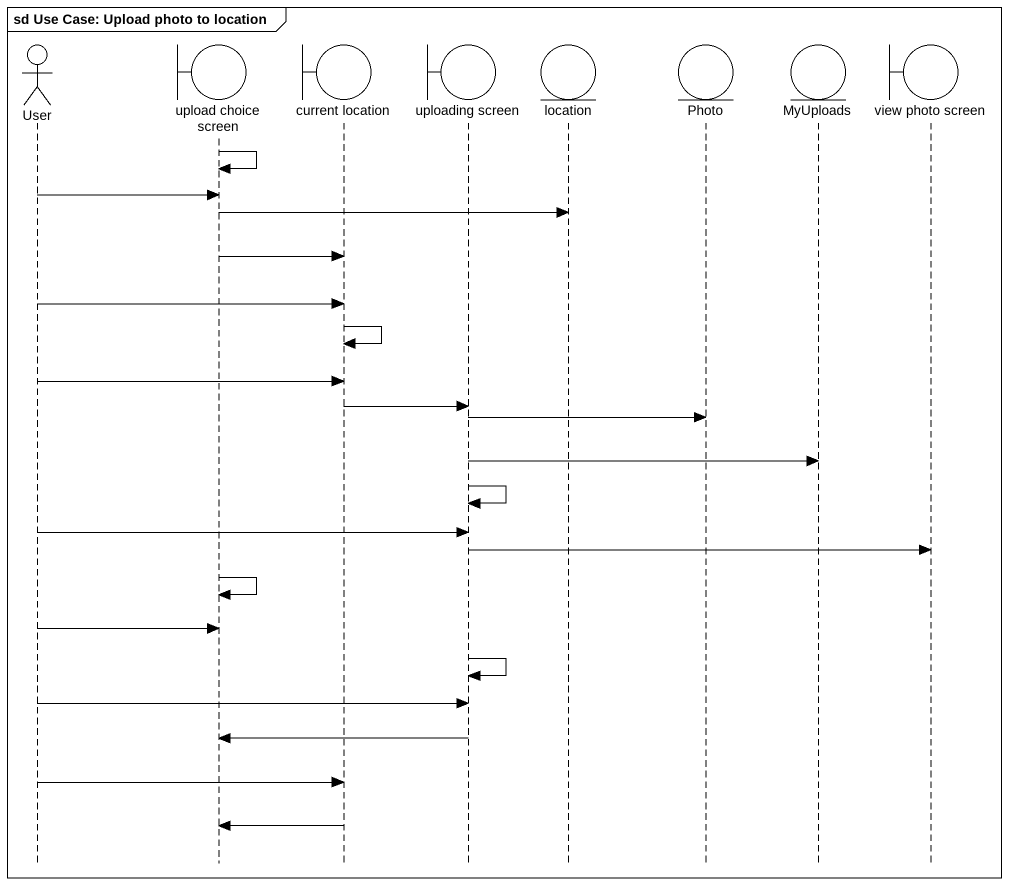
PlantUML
@startuml
mainframe sd Use Case: Upload photo to location
hide footbox
actor User
boundary "upload choice screen" as upload_choice_screen
boundary "current location" as current_location
boundary "uploading screen" as uploading_screen
entity location
entity Photo
entity MyUploads
boundary "view photo screen" as view_photo_screen

upload_choice_screen -> upload_choice_screen
User -> upload_choice_screen
upload_choice_screen -> location
upload_choice_screen -> current_location
User -> current_location
current_location -> current_location
User -> current_location
current_location -> uploading_screen
uploading_screen -> Photo
uploading_screen -> MyUploads
uploading_screen -> uploading_screen
User -> uploading_screen
uploading_screen -> view_photo_screen
upload_choice_screen -> upload_choice_screen
User -> upload_choice_screen
uploading_screen -> uploading_screen
User -> uploading_screen
uploading_screen -> upload_choice_screen
User -> current_location
current_location -> upload_choice_screen
@enduml
